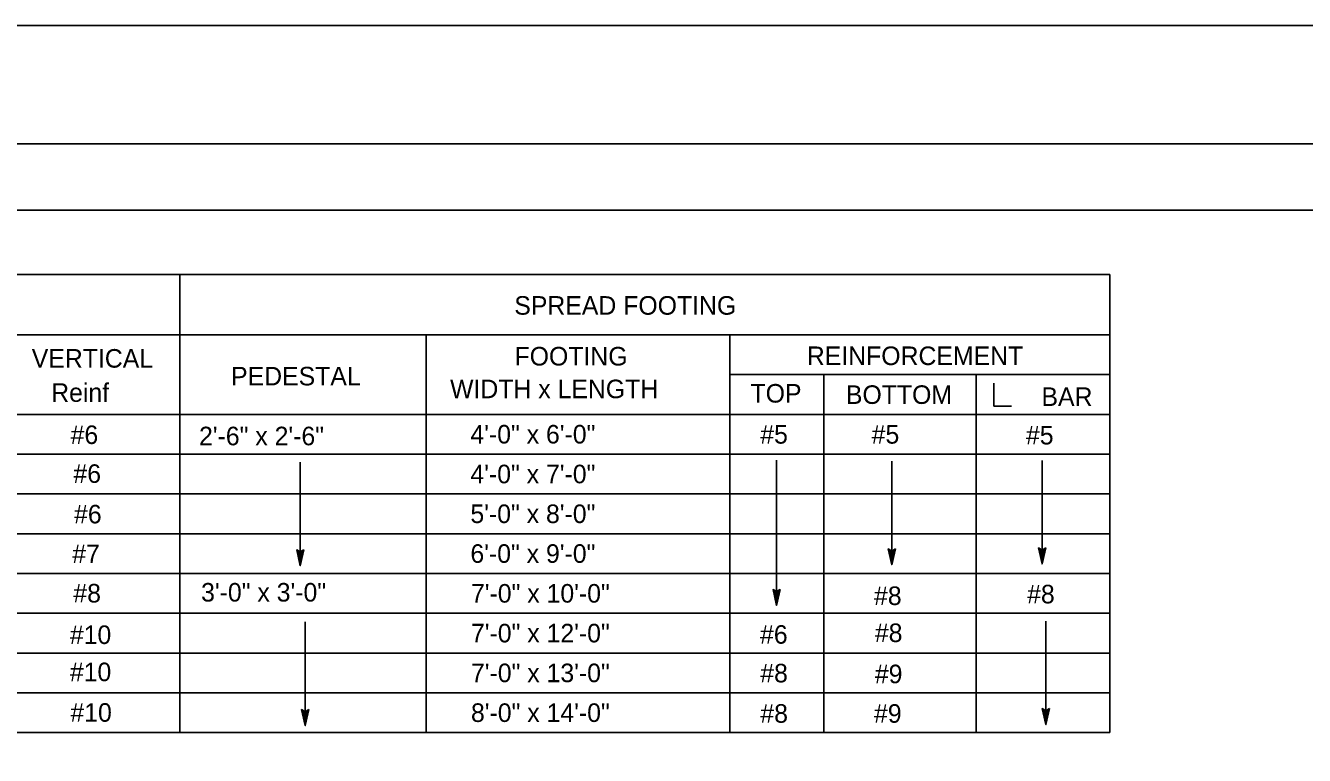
# Model space of a CAD drawing. Extents: x -894 to 866, y -476 to 714.
# Drawn here: x -528 to -45.5, y 438.4 to 713.6 of the extents above; entities that cross this region are included whole.
import ezdxf

# ---------------------------------------------------------------- set-up
doc = ezdxf.new("R2010")
doc.units = 0
for name, color, linetype in [('10 Sheet Format', 7, 'Continuous'), ('56 Stage 3 Anno', 7, 'Continuous'), ('57 Undefined', 7, 'Continuous'), ('60 Nongeo Data', 7, 'Continuous')]:
    doc.layers.add(name, color=color, linetype=linetype)

msp = doc.modelspace()

# ---------------------------------------------------------------- linework, layer by layer
at = {"layer": '10 Sheet Format'}
for p, q in [((-863.46, 668.96), (836.55, 668.96)), ((-813.45, 643.96), (811.55, 643.96))]:
    msp.add_line(p, q, dxfattribs=at)
for points in [[(-894.04, 713.56), (865.96, 713.56), (865.96, -476.44), (-894.04, -476.44)], [(-863.46, -431.04), (836.55, -431.04), (836.55, 668.96), (-863.46, 668.96)]]:
    msp.add_lwpolyline(points, close=True, dxfattribs=at)
at = {"layer": '56 Stage 3 Anno'}
for p, q in [((-424.35, 548.91), (-424.35, 509.87)), ((-244.65, 549.72), (-244.65, 494.9)), ((-201.15, 549.26), (-201.15, 510.22)), ((-144.43, 549.61), (-144.43, 510.57)), ((-145.76, 516.57), (-145.76, 516.57)), ((-143.09, 516.57), (-143.09, 516.57)), ((-425.68, 515.87), (-425.68, 515.87)), ((-423.01, 515.87), (-423.01, 515.87)), ((-202.48, 516.22), (-202.48, 516.22)), ((-199.81, 516.22), (-199.81, 516.22)), ((-424.35, 509.87), (-424.35, 509.87)), ((-201.15, 510.22), (-201.15, 510.22)), ((-144.43, 510.57), (-144.43, 510.57)), ((-245.98, 500.9), (-245.98, 500.9)), ((-243.31, 500.9), (-243.31, 500.9)), ((-244.65, 494.9), (-244.65, 494.9)), ((-422.49, 488.67), (-422.49, 449.63)), ((-143.04, 489.03), (-143.04, 449.99)), ((-423.82, 455.63), (-423.82, 455.63)), ((-421.15, 455.63), (-421.15, 455.63)), ((-144.37, 455.99), (-144.37, 455.99)), ((-141.7, 455.99), (-141.7, 455.99)), ((-422.49, 449.63), (-422.49, 449.63)), ((-143.04, 449.99), (-143.04, 449.99))]:
    msp.add_line(p, q, dxfattribs=at)
for points in [[(-143.09, 516.57), (-144.43, 510.57), (-145.76, 516.57), (-145.41, 516.35), (-144.44, 511.96), (-143.45, 516.36), (-143.8, 516.14), (-144.43, 513.33), (-145.05, 516.14), (-144.7, 515.93), (-144.43, 514.71), (-144.16, 515.93), (-144.43, 515.77), (-145.76, 516.57), (-144.43, 515.77)], [(-423.01, 515.87), (-424.35, 509.87), (-425.68, 515.87), (-425.33, 515.66), (-424.35, 511.26), (-423.37, 515.66), (-423.72, 515.45), (-424.35, 512.63), (-424.97, 515.44), (-424.62, 515.23), (-424.35, 514.02), (-424.07, 515.24), (-424.35, 515.07), (-425.68, 515.87), (-424.35, 515.07)], [(-199.81, 516.22), (-201.15, 510.22), (-202.48, 516.22), (-202.13, 516.01), (-201.16, 511.61), (-200.17, 516.01), (-200.52, 515.8), (-201.15, 512.98), (-201.78, 515.79), (-201.42, 515.58), (-201.15, 514.36), (-200.88, 515.58), (-201.15, 515.42), (-202.48, 516.22), (-201.15, 515.42)], [(-243.31, 500.9), (-244.65, 494.9), (-245.98, 500.9), (-245.63, 500.69), (-244.66, 496.29), (-243.67, 500.69), (-244.02, 500.48), (-244.65, 497.66), (-245.27, 500.47), (-244.92, 500.26), (-244.65, 499.04), (-244.38, 500.26), (-244.65, 500.1), (-245.98, 500.9), (-244.65, 500.1)], [(-421.15, 455.63), (-422.49, 449.63), (-423.82, 455.63), (-423.47, 455.41), (-422.5, 451.02), (-421.51, 455.41), (-421.86, 455.2), (-422.49, 452.39), (-423.11, 455.2), (-422.76, 454.99), (-422.49, 453.77), (-422.22, 454.99), (-422.49, 454.83), (-423.82, 455.63), (-422.49, 454.83)], [(-141.7, 455.99), (-143.04, 449.99), (-144.37, 455.99), (-144.02, 455.77), (-143.04, 451.38), (-142.06, 455.77), (-142.41, 455.56), (-143.04, 452.75), (-143.66, 455.56), (-143.31, 455.35), (-143.04, 454.13), (-142.77, 455.35), (-143.04, 455.19), (-144.37, 455.99), (-143.04, 455.19)]]:
    msp.add_lwpolyline(points, close=True, dxfattribs=at)
at = {"layer": '57 Undefined'}
for q in [(-162.68, 578.78), (-155.97, 570.1)]:
    msp.add_line((-162.68, 570.1), q, dxfattribs=at)
at = {"layer": '60 Nongeo Data'}
for p, q in [((-800.52, 619.74), (-118.95, 619.74)), ((-469.75, 619.74), (-469.75, 446.97)), ((-118.95, 619.74), (-118.95, 446.97)), ((-800.52, 596.97), (-118.95, 596.97)), ((-376.86, 596.97), (-376.86, 446.97)), ((-262.21, 596.97), (-262.21, 446.97)), ((-262.21, 581.97), (-118.95, 581.97)), ((-226.79, 581.97), (-226.79, 446.97)), ((-169.33, 581.97), (-169.33, 446.97)), ((-800.52, 566.97), (-118.95, 566.97)), ((-800.52, 551.97), (-118.95, 551.97)), ((-800.52, 536.97), (-118.95, 536.97)), ((-800.52, 521.97), (-118.95, 521.97)), ((-800.52, 506.97), (-118.95, 506.97)), ((-800.52, 491.97), (-118.95, 491.97)), ((-800.52, 476.97), (-118.95, 476.97)), ((-800.52, 461.97), (-118.95, 461.97)), ((-800.52, 446.97), (-118.95, 446.97))]:
    msp.add_line(p, q, dxfattribs=at)

# ---------------------------------------------------------------- texts
at = {"layer": '57 Undefined'}
for s, p in [('SPREAD FOOTING', (-343.59, 604.54)), ('VERTICAL', (-525.65, 584.58)), ('FOOTING', (-343.5, 585.39)), ('REINFORCEMENT', (-233.22, 585.55)), ('PEDESTAL', (-450.45, 577.88)), ('Reinf', (-518.32, 571.68)), ('WIDTH x LENGTH', (-367.82, 573.05)), ('TOP', (-254.46, 571.4)), ('BOTTOM', (-218.47, 570.9)), ('BAR', (-144.69, 570.14)), ('#6', (-510.99, 555.78)), ('2\'-6" x 2\'-6"', (-462.54, 555.3)), ('4\'-0" x 6\'-0"', (-360.15, 555.97)), ('#5', (-250.78, 555.92)), ('#5', (-208.75, 555.92)), ('#5', (-150.54, 555.61)), ('#6', (-509.93, 541.12)), ('4\'-0" x 7\'-0"', (-360.15, 540.97)), ('#6', (-509.69, 525.85)), ('5\'-0" x 8\'-0"', (-360.15, 525.97)), ('#7', (-510.37, 510.88)), ('6\'-0" x 9\'-0"', (-360.15, 510.97)), ('#8', (-509.95, 496.02)), ('3\'-0" x 3\'-0"', (-461.75, 496.37)), ('7\'-0" x 10\'-0"', (-359.93, 495.97)), ('#8', (-207.86, 495.06)), ('#8', (-150.1, 495.69)), ('#10', (-511.27, 480.36)), ('7\'-0" x 12\'-0"', (-359.93, 480.97)), ('#6', (-250.87, 480.47)), ('#8', (-207.55, 481.09)), ('#10', (-511.27, 466.34)), ('7\'-0" x 13\'-0"', (-359.93, 465.97)), ('#8', (-250.79, 465.88)), ('#9', (-207.55, 465.57)), ('#10', (-511.06, 451.05)), ('8\'-0" x 14\'-0"', (-359.93, 450.97)), ('#8', (-250.75, 450.67)), ('#9', (-207.86, 450.67))]:
    msp.add_text(s, height=7, dxfattribs=at).set_placement(p)

doc.saveas('drawing.dxf')
